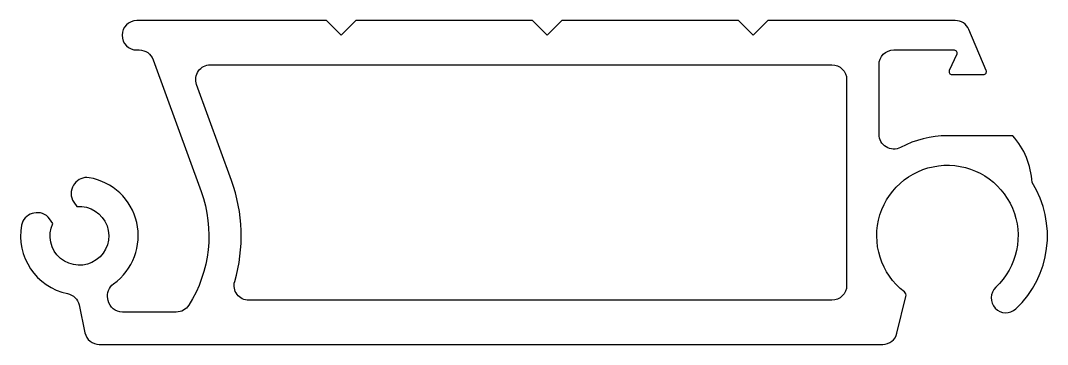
# Model space of a CAD drawing. Extents: x 934.2 to 969.1, y -9.3 to 1.7.
import ezdxf

# ---------------------------------------------------------------- set-up
doc = ezdxf.new("R2010")
doc.units = 0
doc.header["$LTSCALE"] = 15
doc.layers.get('0').update_dxf_attribs({"linetype": 'CONTINUOUS'})

msp = doc.modelspace()

# ---------------------------------------------------------------- linework, layer by layer
msp.add_lwpolyline([(968.578, -3.774, 0.171341), (967.927, -2.186), (965.703, -2.186, 0.122309), (964.112, -2.581, -0.565155), (963.378, -2.139), (963.378, 0.226, -0.414214), (963.878, 0.726), (965.928, 0.726, -0.54687), (966.019, 0.584), (965.766, 0.035, 0.54687), (965.857, -0.106), (966.931, -0.106, 0.537943), (967.023, 0.033), (966.43, 1.422, 0.300438), (965.97, 1.726), (959.603, 1.726), (959.103, 1.226), (958.603, 1.726), (952.603, 1.726), (952.103, 1.226), (951.603, 1.726), (945.603, 1.726), (945.103, 1.226), (944.603, 1.726), (938.155, 1.726, 1), (938.155, 0.726), (938.238, 0.726, -0.315299), (938.708, 0.397), (940.338, -4.081, -0.232573), (939.919, -7.942, -0.256893), (939.497, -8.174), (937.669, -8.174, -0.354169), (937.18, -7.778), (937.168, -7.723, -0.298217), (937.366, -7.213, 0.667964), (936.532, -3.613, 0.289502), (936.039, -3.82), (936.008, -3.865, 0.314736), (936.009, -4.438), (936.116, -4.59, -3.732051), (935.297, -5.163), (935.19, -5.011, 0.314736), (934.652, -4.815), (934.6, -4.829, 0.289502), (934.237, -5.22, 0.408834), (935.801, -7.545, -0.298217), (936.19, -7.931), (936.391, -8.878, 0.354169), (936.88, -9.274), (963.503, -9.274, 0.345719), (963.989, -8.893), (964.294, -7.643, 0.296959), (964.24, -7.489, -2.717934), (967.347, -7.334, 1), (968.032, -8.063, 0.359073), (968.578, -3.772)], format="xyb")
msp.add_lwpolyline([(941.371, -3.705), (940.185, -0.445, -0.520567), (940.655, 0.226), (961.778, 0.226, -0.414214), (962.278, -0.274), (962.278, -7.274, -0.414214), (961.778, -7.774), (941.961, -7.774, -0.500436), (941.481, -7.133, 0.159906)], format="xyb", close=True)

doc.saveas('drawing.dxf')
